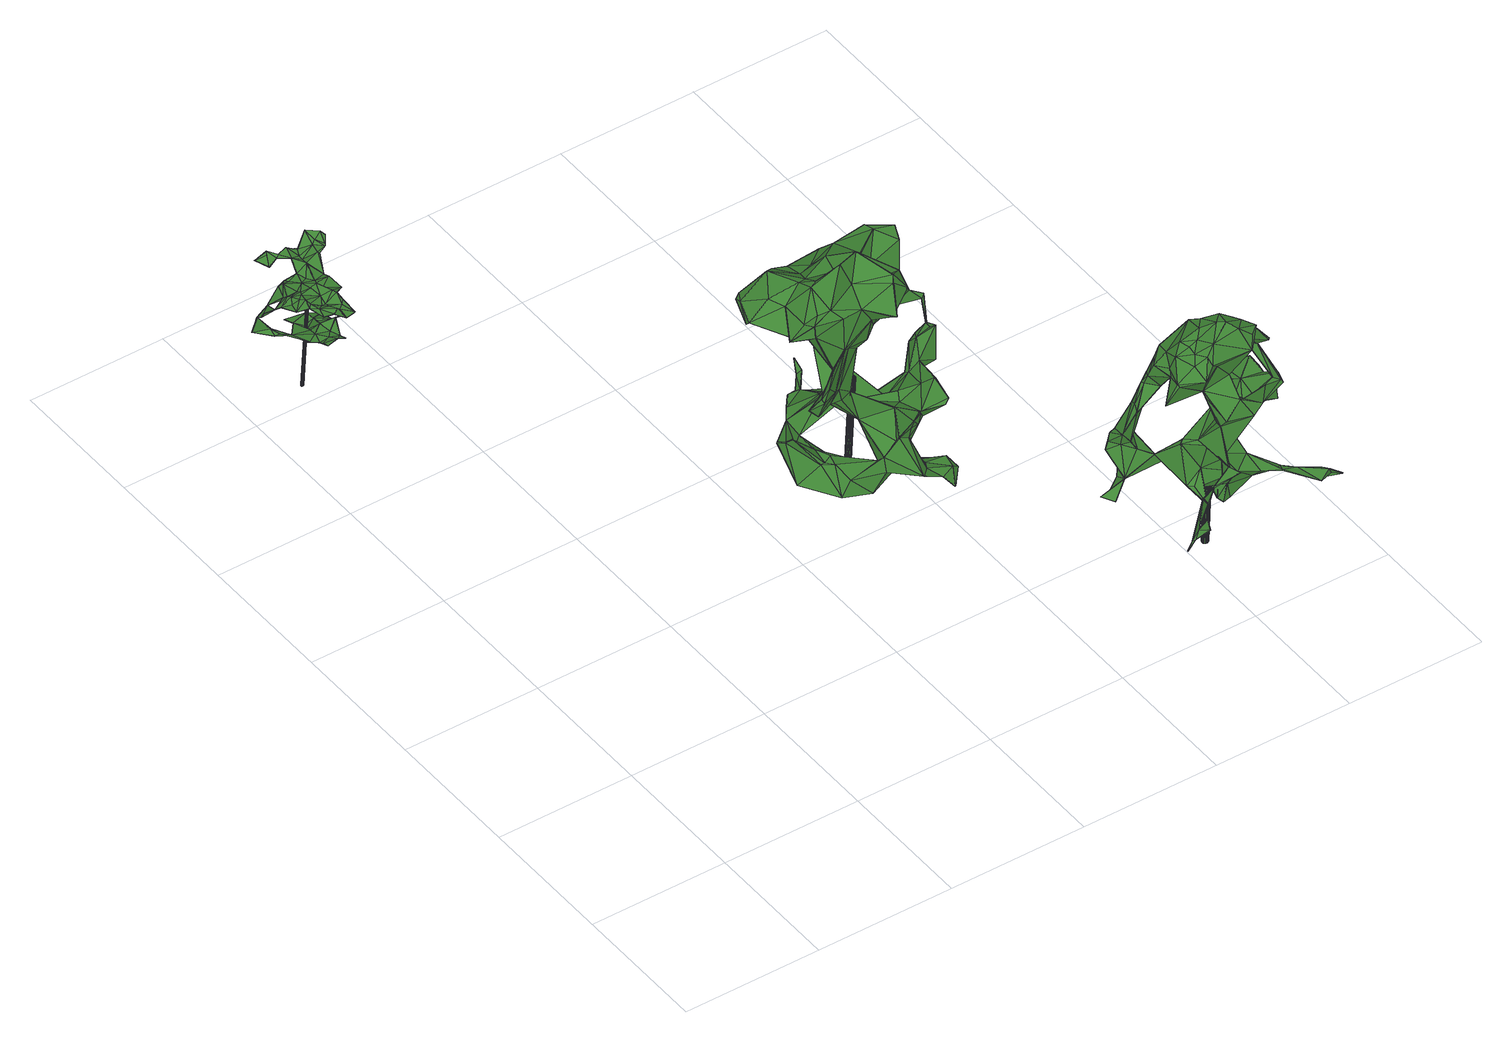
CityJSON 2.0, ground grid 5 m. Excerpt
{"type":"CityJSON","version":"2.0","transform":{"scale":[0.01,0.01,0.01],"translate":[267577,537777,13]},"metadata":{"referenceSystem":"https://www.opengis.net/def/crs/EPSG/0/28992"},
"CityObjects":{
"tree1":{"type":"SolitaryVegetationObject","attributes":{"gtid":528,"crown_width_m":3.17,"crown_median_z":17.13,"crown_r50_m":0.167,"crown_porosity":0.976,"trunk_H_m":3.71,"trunk_DBH_m":0.0892,"trunk_radius_m":0.0446,"trunk_base_height_m":13.42,"original_gtid":"598"},"geometry":[{"type":"Solid","lod":"3","boundaries":[[[[0,1,2]],[[3,4,5]],[[3,5,6]],[[7,8,9]],[[10,11,12]],[[13,14,15]],[[16,17,18]],[[11,19,20]],[[21,20,19]],[[22,23,24]],[[25,26,27]],[[28,29,30]],[[29,31,30]],[[32,33,34]],[[35,0,2]],[[36,37,38]],[[39,40,41]],[[42,31,43]],[[44,45,46]],[[47,48,49]],[[50,51,43]],[[52,53,54]],[[55,56,57]],[[58,59,55]],[[60,61,16]],[[62,61,60]],[[63,64,65]],[[39,22,40]],[[2,1,66]],[[43,29,50]],[[62,67,66]],[[68,69,70]],[[71,72,73]],[[74,75,76]],[[74,76,77]],[[27,34,25]],[[78,5,24]],[[79,62,66]],[[80,63,81]],[[82,83,84]],[[85,83,82]],[[86,41,40]],[[87,21,54]],[[88,89,90]],[[91,37,77]],[[72,4,3]],[[92,63,93]],[[94,91,59]],[[95,33,32]],[[96,58,97]],[[98,99,100]],[[42,43,101]],[[102,103,104]],[[105,15,106]],[[107,108,8]],[[28,42,101]],[[87,109,110]],[[87,111,109]],[[16,70,51]],[[112,113,114]],[[115,114,113]],[[43,31,29]],[[116,117,52]],[[33,25,34]],[[118,38,94]],[[30,42,28]],[[119,120,121]],[[75,65,64]],[[63,65,93]],[[34,0,35]],[[27,0,34]],[[82,84,8]],[[60,122,15]],[[106,15,122]],[[123,73,124]],[[80,64,63]],[[23,22,125]],[[86,126,127]],[[128,129,130]],[[94,131,118]],[[132,133,97]],[[31,42,30]],[[125,90,134]],[[44,13,81]],[[18,17,120]],[[52,54,135]],[[77,136,74]],[[37,136,77]],[[137,138,8]],[[16,18,60]],[[139,96,10]],[[129,112,114]],[[82,140,141]],[[142,143,144]],[[115,113,134]],[[145,124,73]],[[145,73,72]],[[98,120,146]],[[92,147,148]],[[41,149,48]],[[66,67,46]],[[44,46,67]],[[144,150,124]],[[126,151,127]],[[55,59,152]],[[88,125,39]],[[146,153,99]],[[154,71,123]],[[66,46,2]],[[79,155,156]],[[126,40,151]],[[157,153,44]],[[146,44,153]],[[157,158,153]],[[7,140,8]],[[82,8,140]],[[13,15,81]],[[147,92,93]],[[136,37,159]],[[136,159,160]],[[101,161,162]],[[121,120,98]],[[123,124,150]],[[163,95,164]],[[163,164,2]],[[147,157,148]],[[58,85,59]],[[108,107,65]],[[39,125,22]],[[165,166,115]],[[115,167,165]],[[168,3,169]],[[170,132,97]],[[171,84,172]],[[134,90,115]],[[142,173,89]],[[49,149,47]],[[123,71,73]],[[174,76,64]],[[175,176,177]],[[59,131,94]],[[172,83,85]],[[84,83,172]],[[8,84,137]],[[178,133,132]],[[179,178,132]],[[41,86,154]],[[180,154,181]],[[21,19,135]],[[15,14,60]],[[168,175,3]],[[171,172,96]],[[182,183,100]],[[154,86,127]],[[24,184,78]],[[139,10,12]],[[168,5,175]],[[110,5,168]],[[175,177,3]],[[1,26,66]],[[4,151,40]],[[109,53,185]],[[68,186,187]],[[167,89,173]],[[6,169,3]],[[188,170,56]],[[13,60,14]],[[135,19,189]],[[11,189,19]],[[27,1,0]],[[102,108,190]],[[144,124,142]],[[102,9,108]],[[8,108,9]],[[58,96,172]],[[158,138,137]],[[191,112,129]],[[128,191,129]],[[111,53,109]],[[191,128,175]],[[141,85,82]],[[88,192,89]],[[192,144,89]],[[95,32,164]],[[91,94,193]],[[91,193,37]],[[143,102,190]],[[50,29,194]],[[50,194,162]],[[139,11,133]],[[38,195,36]],[[85,131,59]],[[141,131,85]],[[78,196,5]],[[184,196,78]],[[117,183,178]],[[182,171,96]],[[197,198,199]],[[184,200,175]],[[191,200,112]],[[175,200,191]],[[134,200,184]],[[182,96,183]],[[96,139,183]],[[35,164,34]],[[32,34,164]],[[168,201,110]],[[198,99,202]],[[198,100,99]],[[93,157,147]],[[160,203,74]],[[133,11,10]],[[133,10,97]],[[10,96,97]],[[167,173,130]],[[138,107,8]],[[160,74,136]],[[179,119,204]],[[6,110,205]],[[6,5,110]],[[129,114,166]],[[20,12,11]],[[39,48,192]],[[58,55,57]],[[98,206,99]],[[146,99,206]],[[146,206,98]],[[123,48,47]],[[154,123,47]],[[39,41,48]],[[144,48,123]],[[195,118,131]],[[192,48,144]],[[123,150,144]],[[119,18,120]],[[184,23,134]],[[24,23,184]],[[43,51,161]],[[69,161,51]],[[16,156,70]],[[187,186,95]],[[108,65,203]],[[203,65,75]],[[106,207,208]],[[18,207,106]],[[110,201,87]],[[52,135,116]],[[125,88,90]],[[105,106,209]],[[106,188,209]],[[56,209,188]],[[81,15,105]],[[138,93,107]],[[100,210,98]],[[152,211,174]],[[40,126,86]],[[158,93,138]],[[158,157,93]],[[9,212,7]],[[89,143,213]],[[144,143,89]],[[67,13,44]],[[25,33,155]],[[95,155,33]],[[68,155,95]],[[91,152,59]],[[146,120,45]],[[146,45,44]],[[214,212,9]],[[45,120,187]],[[121,204,119]],[[151,4,181]],[[195,140,7]],[[106,215,188]],[[180,72,154]],[[76,174,211]],[[76,211,77]],[[56,174,209]],[[55,174,56]],[[105,174,64]],[[209,174,105]],[[188,215,170]],[[52,216,20]],[[140,195,141]],[[95,186,68]],[[36,214,160]],[[179,215,106]],[[118,195,38]],[[35,2,164]],[[64,76,75]],[[75,74,203]],[[130,173,177]],[[214,9,102]],[[142,124,173]],[[105,64,80]],[[105,80,81]],[[106,208,179]],[[178,189,117]],[[178,183,139]],[[178,139,133]],[[175,128,176]],[[79,66,26]],[[49,48,149]],[[134,113,200]],[[112,200,113]],[[46,163,2]],[[3,145,72]],[[177,124,145]],[[3,177,145]],[[217,197,199]],[[139,12,216]],[[79,26,25]],[[154,72,71]],[[101,162,28]],[[124,177,173]],[[160,214,104]],[[214,102,104]],[[166,114,115]],[[134,23,125]],[[41,154,149]],[[53,111,54]],[[202,84,199]],[[202,199,198]],[[111,87,54]],[[22,24,218]],[[22,218,40]],[[166,165,129]],[[130,129,167]],[[129,165,167]],[[192,88,39]],[[154,47,149]],[[20,216,12]],[[179,207,119]],[[18,119,207]],[[101,43,161]],[[68,161,69]],[[104,103,213]],[[89,167,115]],[[213,103,89]],[[110,109,185]],[[142,89,103]],[[68,70,155]],[[79,25,155]],[[62,60,13]],[[62,13,67]],[[79,156,61]],[[62,79,61]],[[16,61,156]],[[70,156,155]],[[103,143,142]],[[103,102,143]],[[110,185,205]],[[120,17,187]],[[152,91,211]],[[28,194,29]],[[28,162,194]],[[54,21,135]],[[18,106,122]],[[18,122,60]],[[177,176,130]],[[128,130,176]],[[81,92,148]],[[81,148,44]],[[46,45,163]],[[95,163,187]],[[45,187,163]],[[44,148,157]],[[68,187,17]],[[68,17,161]],[[37,193,38]],[[161,17,162]],[[50,162,17]],[[94,38,193]],[[5,196,175]],[[175,196,184]],[[219,52,87]],[[87,52,21]],[[201,219,87]],[[6,52,219]],[[53,52,6]],[[21,52,20]],[[93,65,107]],[[171,217,84]],[[171,197,217]],[[56,170,57]],[[117,210,183]],[[55,152,174]],[[100,183,210]],[[219,168,169]],[[168,219,201]],[[219,169,6]],[[143,190,213]],[[213,190,104]],[[204,98,210]],[[104,190,160]],[[203,160,190]],[[190,108,203]],[[205,53,6]],[[205,185,53]],[[50,16,51]],[[69,51,70]],[[153,158,202]],[[153,202,99]],[[137,202,158]],[[84,202,137]],[[17,16,50]],[[89,115,90]],[[4,40,218]],[[5,220,24]],[[4,220,5]],[[4,218,220]],[[24,220,218]],[[172,85,58]],[[195,212,36]],[[195,7,212]],[[36,212,214]],[[36,159,37]],[[36,160,159]],[[198,182,100]],[[116,135,189]],[[182,197,171]],[[198,197,182]],[[97,221,170]],[[57,170,221]],[[117,189,139]],[[139,189,11]],[[195,131,141]],[[81,63,92]],[[4,72,181]],[[180,181,72]],[[179,132,215]],[[170,215,132]],[[178,204,189]],[[178,179,204]],[[116,189,204]],[[77,211,91]],[[210,116,204]],[[117,116,210]],[[217,199,84]],[[127,151,181]],[[208,207,179]],[[98,204,121]],[[117,216,52]],[[139,216,117]],[[58,221,97]],[[57,221,58]],[[127,181,154]],[[1,27,26]],[[222,223,224]],[[222,224,225]],[[225,224,226]],[[225,226,227]],[[224,223,228]],[[224,228,226]],[[226,228,229]],[[226,229,227]],[[228,223,230]],[[228,230,229]],[[229,230,231]],[[229,231,227]],[[230,223,232]],[[230,232,231]],[[231,232,233]],[[231,233,227]],[[232,223,234]],[[232,234,233]],[[233,234,235]],[[233,235,227]],[[234,223,236]],[[234,236,235]],[[235,236,237]],[[235,237,227]],[[236,223,238]],[[236,238,237]],[[237,238,239]],[[237,239,227]],[[238,223,240]],[[238,240,239]],[[239,240,241]],[[239,241,227]],[[240,223,242]],[[240,242,241]],[[241,242,243]],[[241,243,227]],[[242,223,244]],[[242,244,243]],[[243,244,245]],[[243,245,227]],[[244,223,246]],[[244,246,245]],[[245,246,247]],[[245,247,227]],[[246,223,248]],[[246,248,247]],[[247,248,249]],[[247,249,227]],[[248,223,250]],[[248,250,249]],[[249,250,251]],[[249,251,227]],[[250,223,252]],[[250,252,251]],[[251,252,253]],[[251,253,227]],[[252,223,254]],[[252,254,253]],[[253,254,255]],[[253,255,227]],[[254,223,256]],[[254,256,255]],[[255,256,257]],[[255,257,227]],[[256,223,258]],[[256,258,257]],[[257,258,259]],[[257,259,227]],[[258,223,260]],[[258,260,259]],[[259,260,261]],[[259,261,227]],[[260,223,262]],[[260,262,261]],[[261,262,263]],[[261,263,227]],[[262,223,264]],[[262,264,263]],[[263,264,265]],[[263,265,227]],[[264,223,266]],[[264,266,265]],[[265,266,267]],[[265,267,227]],[[266,223,268]],[[266,268,267]],[[267,268,269]],[[267,269,227]],[[268,223,270]],[[268,270,269]],[[269,270,271]],[[269,271,227]],[[270,223,222]],[[270,222,271]],[[271,222,225]],[[271,225,227]]]]}]},
"tree2":{"type":"SolitaryVegetationObject","attributes":{"gtid":403,"crown_width_m":6.23,"crown_median_z":17.78,"crown_r50_m":0.303,"crown_porosity":0.94,"trunk_H_m":4.05,"trunk_DBH_m":0.199,"trunk_radius_m":0.0996,"trunk_base_height_m":13.73,"original_gtid":"451"},"geometry":[{"type":"Solid","lod":"3","boundaries":[[[[272,273,274]],[[272,275,273]],[[276,277,278]],[[279,280,281]],[[282,283,284]],[[285,284,283]],[[286,287,288]],[[289,290,273]],[[282,291,283]],[[292,293,294]],[[295,296,297]],[[298,299,300]],[[301,302,303]],[[304,305,306]],[[305,307,306]],[[302,308,303]],[[283,309,310]],[[311,312,313]],[[314,312,311]],[[315,316,317]],[[318,319,320]],[[321,322,323]],[[324,325,279]],[[326,327,328]],[[329,330,331]],[[332,333,334]],[[335,328,327]],[[336,327,326]],[[337,338,339]],[[340,341,342]],[[343,344,325]],[[345,306,307]],[[346,347,348]],[[295,349,296]],[[323,322,350]],[[330,329,351]],[[352,306,345]],[[353,354,355]],[[356,278,357]],[[277,357,278]],[[358,359,360]],[[361,362,363]],[[364,363,362]],[[349,365,296]],[[366,367,368]],[[349,339,338]],[[369,370,371]],[[372,333,332]],[[373,374,375]],[[375,376,377]],[[378,375,377]],[[345,338,352]],[[379,380,354]],[[381,382,357]],[[383,384,290]],[[289,385,290]],[[272,386,387]],[[370,388,389]],[[369,388,370]],[[389,388,390]],[[376,391,377]],[[336,301,327]],[[379,284,392]],[[393,394,395]],[[396,397,398]],[[292,294,336]],[[349,295,339]],[[399,400,401]],[[402,354,353]],[[282,284,309]],[[350,385,289]],[[335,303,308]],[[313,403,311]],[[404,287,405]],[[406,407,348]],[[386,274,384]],[[408,382,373]],[[373,382,374]],[[374,382,381]],[[408,356,382]],[[357,382,356]],[[409,410,411]],[[306,412,304]],[[352,412,306]],[[413,414,329]],[[415,329,414]],[[416,337,339]],[[417,418,400]],[[417,400,399]],[[419,405,420]],[[358,348,421]],[[359,358,421]],[[366,368,422]],[[360,359,312]],[[378,393,423]],[[310,379,402]],[[282,424,425]],[[339,295,416]],[[426,427,428]],[[371,429,369]],[[380,430,431]],[[432,380,431]],[[419,293,433]],[[434,419,433]],[[420,435,419]],[[277,397,361]],[[408,436,356]],[[437,356,436]],[[320,409,318]],[[336,326,438]],[[439,360,314]],[[440,418,441]],[[387,441,418]],[[442,315,443]],[[319,444,411]],[[445,295,297]],[[430,446,431]],[[358,360,447]],[[324,448,449]],[[361,450,451]],[[291,452,424]],[[453,334,454]],[[455,334,453]],[[278,393,456]],[[457,380,379]],[[458,283,291]],[[335,301,303]],[[388,369,459]],[[460,450,461]],[[333,372,462]],[[333,462,463]],[[319,411,410]],[[308,302,464]],[[308,464,465]],[[426,466,367]],[[274,386,272]],[[368,367,466]],[[424,309,458]],[[467,297,296]],[[463,297,467]],[[468,432,431]],[[468,431,403]],[[319,318,444]],[[410,439,314]],[[410,314,311]],[[403,469,468]],[[412,337,470]],[[412,470,304]],[[328,335,471]],[[409,411,444]],[[318,409,444]],[[370,418,371]],[[393,278,423]],[[337,412,338]],[[335,327,301]],[[338,365,349]],[[428,299,472]],[[428,472,473]],[[474,475,426]],[[476,477,478]],[[424,452,479]],[[479,425,424]],[[341,480,481]],[[482,483,484]],[[355,476,478]],[[478,353,355]],[[331,413,329]],[[273,275,485]],[[486,425,487]],[[479,487,425]],[[378,394,393]],[[320,488,409]],[[312,321,489]],[[490,449,491]],[[388,459,390]],[[404,288,287]],[[451,460,492]],[[300,427,298]],[[397,276,493]],[[397,277,276]],[[472,487,479]],[[404,494,288]],[[300,495,428]],[[472,299,487]],[[422,368,496]],[[401,390,497]],[[387,418,417]],[[447,360,439]],[[311,403,498]],[[312,314,360]],[[493,456,393]],[[325,351,329]],[[330,351,325]],[[499,329,491]],[[281,346,500]],[[473,452,486]],[[466,487,501]],[[282,452,291]],[[425,452,282]],[[447,502,488]],[[409,488,502]],[[409,502,410]],[[439,410,502]],[[297,462,445]],[[451,450,460]],[[503,468,469]],[[504,433,293]],[[504,293,292]],[[300,428,427]],[[426,298,427]],[[366,413,367]],[[505,501,506]],[[340,507,508]],[[509,508,507]],[[328,510,326]],[[469,326,510]],[[486,452,425]],[[395,493,393]],[[279,386,384]],[[445,462,372]],[[511,500,346]],[[463,512,316]],[[468,503,432]],[[348,489,346]],[[299,428,495]],[[299,495,300]],[[332,283,372]],[[332,285,283]],[[310,337,416]],[[473,472,479]],[[479,452,473]],[[385,421,290]],[[359,421,385]],[[279,281,485]],[[513,511,323]],[[513,323,289]],[[478,391,514]],[[478,514,353]],[[511,515,323]],[[353,514,305]],[[305,514,307]],[[291,424,458]],[[493,276,456]],[[488,358,447]],[[405,516,420]],[[408,373,436]],[[375,436,373]],[[277,451,517]],[[277,517,357]],[[518,519,520]],[[518,520,507]],[[521,522,296]],[[467,296,522]],[[377,395,394]],[[467,522,523]],[[443,524,442]],[[341,358,488]],[[293,518,431]],[[423,278,437]],[[405,287,516]],[[298,426,299]],[[288,494,286]],[[457,430,380]],[[280,279,525]],[[273,384,274]],[[490,526,449]],[[527,492,528]],[[527,528,317]],[[524,529,530]],[[376,375,531]],[[376,531,521]],[[515,321,323]],[[279,485,275]],[[279,275,324]],[[308,471,335]],[[273,513,289]],[[485,513,273]],[[482,484,532]],[[521,296,365]],[[281,500,485]],[[273,290,384]],[[533,534,464]],[[307,391,521]],[[376,521,391]],[[320,341,488]],[[319,341,320]],[[410,341,319]],[[340,480,341]],[[304,402,305]],[[402,337,310]],[[340,518,507]],[[535,494,526]],[[434,526,494]],[[465,450,363]],[[465,461,450]],[[524,461,465]],[[358,536,348]],[[341,536,358]],[[509,475,508]],[[340,483,480]],[[537,483,340]],[[370,389,401]],[[331,532,474]],[[471,308,363]],[[364,471,363]],[[537,484,483]],[[326,313,438]],[[505,506,435]],[[516,414,413]],[[537,508,475]],[[367,474,426]],[[310,309,379]],[[523,375,374]],[[523,522,531]],[[493,377,391]],[[313,538,539]],[[469,539,538]],[[404,540,494]],[[490,491,329]],[[415,490,329]],[[443,315,460]],[[331,474,367]],[[418,429,371]],[[293,519,518]],[[428,466,426]],[[438,313,541]],[[442,454,542]],[[356,437,278]],[[505,435,420]],[[527,517,451]],[[498,518,340]],[[458,309,283]],[[395,377,493]],[[493,391,478]],[[506,520,519]],[[426,475,509]],[[399,497,449]],[[401,497,399]],[[467,512,463]],[[492,527,451]],[[473,486,487]],[[445,543,295]],[[416,295,543]],[[293,430,294]],[[333,454,334]],[[507,520,509]],[[501,509,520]],[[457,530,529]],[[383,290,347]],[[336,438,292]],[[482,344,343]],[[438,541,504]],[[509,299,426]],[[311,544,410]],[[498,544,311]],[[340,508,537]],[[317,517,527]],[[430,293,446]],[[524,534,529]],[[499,491,390]],[[499,390,459]],[[277,361,451]],[[545,434,433]],[[294,529,533]],[[449,387,546]],[[370,400,418]],[[333,463,542]],[[547,510,328]],[[480,483,482]],[[440,369,429]],[[440,459,369]],[[480,482,343]],[[316,542,463]],[[344,482,532]],[[471,364,328]],[[282,309,424]],[[367,413,331]],[[485,500,513]],[[511,513,500]],[[548,392,285]],[[378,377,394]],[[474,532,484]],[[475,474,484]],[[475,484,537]],[[469,510,503]],[[503,510,547]],[[328,364,362]],[[389,390,401]],[[326,538,313]],[[384,383,525]],[[381,549,374]],[[278,456,276]],[[522,521,531]],[[321,515,489]],[[511,489,515]],[[443,461,524]],[[384,525,279]],[[530,392,548]],[[550,374,549]],[[439,502,447]],[[290,348,347]],[[419,519,293]],[[329,499,440]],[[422,413,366]],[[516,413,422]],[[405,540,404]],[[419,540,405]],[[315,542,316]],[[442,542,315]],[[463,462,297]],[[292,438,504]],[[324,504,325]],[[442,455,453]],[[442,530,455]],[[442,524,530]],[[455,530,548]],[[548,285,332]],[[548,332,455]],[[372,543,445]],[[372,416,543]],[[465,363,308]],[[343,406,536]],[[325,406,343]],[[406,348,536]],[[511,346,489]],[[375,378,436]],[[544,498,342]],[[516,415,414]],[[332,334,455]],[[523,531,375]],[[550,523,374]],[[467,523,550]],[[397,493,398]],[[316,512,551]],[[289,323,350]],[[449,546,399]],[[378,423,436]],[[398,493,478]],[[280,346,281]],[[457,392,530]],[[504,541,406]],[[325,504,406]],[[317,528,315]],[[549,551,550]],[[272,448,275]],[[449,448,387]],[[272,387,448]],[[352,338,412]],[[340,342,498]],[[275,448,324]],[[422,420,516]],[[496,420,422]],[[372,283,310]],[[416,372,310]],[[328,362,397]],[[397,547,328]],[[361,397,362]],[[397,503,547]],[[540,419,434]],[[540,434,494]],[[535,526,490]],[[324,526,434]],[[402,353,305]],[[348,312,489]],[[348,541,312]],[[410,342,341]],[[313,312,541]],[[279,325,329]],[[316,551,317]],[[307,514,391]],[[359,322,312]],[[385,322,359]],[[350,322,385]],[[321,312,322]],[[344,532,330]],[[532,331,330]],[[344,330,325]],[[410,544,342]],[[509,501,299]],[[487,299,501]],[[301,533,302]],[[464,302,533]],[[545,433,504]],[[286,415,287]],[[516,287,415]],[[301,336,533]],[[294,533,336]],[[518,552,431]],[[379,309,284]],[[286,494,535]],[[440,499,459]],[[449,526,324]],[[415,286,490]],[[490,286,535]],[[466,501,505]],[[496,505,420]],[[379,354,402]],[[379,392,457]],[[536,481,343]],[[341,481,536]],[[501,520,506]],[[473,466,428]],[[473,487,466]],[[368,466,496]],[[505,496,466]],[[529,294,430]],[[529,430,457]],[[304,470,402]],[[338,345,365]],[[307,521,365]],[[307,365,345]],[[337,402,470]],[[381,517,549]],[[357,517,381]],[[324,434,545]],[[290,421,348]],[[324,545,504]],[[343,481,480]],[[315,528,492]],[[285,392,284]],[[326,469,538]],[[279,441,386]],[[387,386,441]],[[492,460,315]],[[329,441,279]],[[440,441,329]],[[512,467,550]],[[317,549,517]],[[363,450,361]],[[460,461,443]],[[280,525,347]],[[525,383,347]],[[346,280,347]],[[437,436,423]],[[541,407,406]],[[348,407,541]],[[431,446,293]],[[432,354,380]],[[432,355,354]],[[549,317,551]],[[553,554,476]],[[355,553,476]],[[503,553,432]],[[553,555,554]],[[556,555,553]],[[396,556,553]],[[396,553,397]],[[397,553,503]],[[355,432,553]],[[401,400,370]],[[440,429,418]],[[497,390,491]],[[497,491,449]],[[512,550,551]],[[465,534,524]],[[542,454,333]],[[464,534,465]],[[533,529,534]],[[453,454,442]],[[478,477,398]],[[554,477,476]],[[555,477,554]],[[556,477,555]],[[396,477,556]],[[398,477,396]],[[313,539,403]],[[403,539,469]],[[387,417,546]],[[399,546,417]],[[519,419,435]],[[519,435,506]],[[431,552,403]],[[403,552,498]],[[498,552,518]],[[557,558,559]],[[557,559,560]],[[560,559,561]],[[560,561,562]],[[559,558,563]],[[559,563,561]],[[561,563,564]],[[561,564,562]],[[563,558,565]],[[563,565,564]],[[564,565,566]],[[564,566,562]],[[565,558,567]],[[565,567,566]],[[566,567,568]],[[566,568,562]],[[567,558,569]],[[567,569,568]],[[568,569,570]],[[568,570,562]],[[569,558,571]],[[569,571,570]],[[570,571,572]],[[570,572,562]],[[571,558,573]],[[571,573,572]],[[572,573,574]],[[572,574,562]],[[573,558,575]],[[573,575,574]],[[574,575,576]],[[574,576,562]],[[575,558,577]],[[575,577,576]],[[576,577,578]],[[576,578,562]],[[577,558,579]],[[577,579,578]],[[578,579,580]],[[578,580,562]],[[579,558,581]],[[579,581,580]],[[580,581,582]],[[580,582,562]],[[581,558,583]],[[581,583,582]],[[582,583,584]],[[582,584,562]],[[583,558,585]],[[583,585,584]],[[584,585,586]],[[584,586,562]],[[585,558,587]],[[585,587,586]],[[586,587,588]],[[586,588,562]],[[587,558,589]],[[587,589,588]],[[588,589,590]],[[588,590,562]],[[589,558,591]],[[589,591,590]],[[590,591,592]],[[590,592,562]],[[591,558,593]],[[591,593,592]],[[592,593,594]],[[592,594,562]],[[593,558,595]],[[593,595,594]],[[594,595,596]],[[594,596,562]],[[595,558,597]],[[595,597,596]],[[596,597,598]],[[596,598,562]],[[597,558,599]],[[597,599,598]],[[598,599,600]],[[598,600,562]],[[599,558,601]],[[599,601,600]],[[600,601,602]],[[600,602,562]],[[601,558,603]],[[601,603,602]],[[602,603,604]],[[602,604,562]],[[603,558,605]],[[603,605,604]],[[604,605,606]],[[604,606,562]],[[605,558,557]],[[605,557,606]],[[606,557,560]],[[606,560,562]]]]}]},
"tree3":{"type":"SolitaryVegetationObject","attributes":{"gtid":405,"crown_width_m":6.05,"crown_median_z":18.29,"crown_r50_m":0.28,"crown_porosity":0.938,"trunk_H_m":4.86,"trunk_DBH_m":0.219,"trunk_radius_m":0.11,"trunk_base_height_m":13.43,"original_gtid":"453"},"geometry":[{"type":"Solid","lod":"3","boundaries":[[[[607,608,609]],[[610,611,612]],[[613,614,615]],[[616,617,618]],[[608,619,609]],[[620,621,616]],[[607,622,608]],[[623,624,617]],[[613,625,626]],[[607,609,627]],[[610,628,611]],[[629,630,631]],[[631,630,632]],[[625,613,615]],[[633,634,635]],[[617,616,636]],[[637,638,639]],[[633,619,634]],[[635,634,619]],[[611,640,641]],[[642,643,644]],[[645,646,647]],[[648,649,650]],[[651,652,653]],[[654,608,622]],[[655,656,657]],[[620,616,658]],[[626,659,660]],[[647,646,661]],[[662,663,664]],[[665,666,667]],[[668,669,670]],[[615,614,671]],[[672,673,674]],[[675,676,677]],[[633,609,619]],[[678,679,680]],[[660,681,682]],[[683,684,685]],[[686,687,688]],[[689,690,691]],[[689,691,692]],[[685,684,665]],[[693,637,639]],[[694,695,696]],[[635,619,654]],[[619,608,654]],[[607,697,622]],[[698,624,699]],[[700,701,702]],[[649,675,703]],[[663,704,705]],[[675,706,703]],[[655,707,656]],[[648,621,649]],[[671,708,709]],[[710,711,656]],[[648,636,616]],[[657,656,711]],[[710,656,707]],[[712,652,645]],[[713,714,715]],[[628,716,611]],[[717,718,719]],[[720,719,718]],[[721,722,723]],[[724,725,726]],[[655,657,727]],[[727,660,659]],[[728,679,678]],[[709,714,729]],[[697,607,723]],[[697,723,722]],[[616,621,648]],[[702,701,637]],[[730,731,732]],[[731,733,732]],[[731,641,734]],[[735,717,736]],[[694,737,738]],[[696,737,694]],[[692,739,695]],[[696,695,739]],[[740,741,742]],[[742,743,740]],[[622,697,744]],[[710,721,711]],[[710,722,721]],[[745,746,747]],[[745,747,748]],[[731,734,733]],[[733,734,712]],[[722,744,697]],[[722,749,744]],[[750,751,752]],[[753,752,751]],[[738,737,754]],[[752,753,728]],[[755,644,756]],[[757,758,759]],[[683,760,761]],[[762,635,763]],[[762,763,612]],[[743,764,765]],[[766,767,666]],[[768,717,769]],[[662,705,704]],[[719,770,771]],[[720,770,719]],[[772,773,774]],[[775,717,776]],[[775,776,675]],[[662,704,663]],[[777,767,778]],[[777,778,706]],[[779,780,617]],[[767,766,685]],[[779,617,624]],[[755,642,644]],[[730,732,736]],[[618,617,780]],[[781,755,756]],[[782,783,784]],[[785,705,786]],[[635,654,763]],[[787,786,662]],[[743,742,764]],[[788,789,790]],[[625,687,686]],[[791,792,668]],[[793,794,724]],[[688,795,796]],[[738,754,791]],[[738,791,797]],[[618,620,658]],[[700,790,701]],[[632,798,631]],[[799,733,748]],[[800,783,801]],[[781,685,802]],[[664,787,662]],[[682,803,797]],[[738,797,803]],[[741,804,805]],[[621,806,649]],[[715,795,713]],[[733,735,732]],[[618,658,616]],[[749,628,807]],[[717,775,736]],[[801,728,808]],[[650,699,648]],[[609,633,809]],[[810,726,811]],[[736,732,735]],[[688,615,671]],[[812,813,814]],[[675,806,741]],[[663,815,664]],[[816,817,818]],[[818,767,665]],[[780,620,618]],[[819,820,821]],[[740,664,815]],[[682,822,823]],[[614,823,822]],[[798,789,788]],[[639,824,626]],[[639,825,693]],[[740,815,741]],[[659,626,824]],[[826,827,828]],[[679,728,783]],[[615,688,687]],[[781,642,755]],[[802,642,781]],[[671,614,829]],[[790,830,653]],[[831,832,706]],[[788,833,834]],[[825,835,774]],[[646,730,821]],[[741,815,804]],[[821,672,819]],[[806,621,836]],[[817,705,785]],[[796,772,688]],[[837,836,699]],[[765,836,837]],[[793,680,794]],[[838,794,680]],[[643,839,683]],[[610,840,628]],[[746,773,841]],[[772,841,773]],[[612,842,610]],[[843,844,845]],[[844,843,817]],[[686,835,626]],[[825,626,835]],[[724,846,725]],[[756,643,781]],[[644,643,756]],[[847,848,640]],[[668,670,822]],[[638,849,639]],[[655,849,638]],[[831,818,785]],[[778,818,831]],[[685,665,767]],[[839,850,851]],[[837,699,650]],[[639,626,825]],[[806,836,764]],[[702,637,693]],[[706,832,740]],[[672,725,846]],[[626,660,823]],[[852,749,807]],[[730,736,821]],[[812,814,839]],[[826,828,853]],[[843,845,811]],[[854,746,841]],[[841,747,854]],[[747,746,854]],[[607,627,723]],[[843,705,817]],[[855,766,683]],[[770,851,771]],[[856,632,630]],[[740,832,664]],[[628,749,857]],[[773,668,774]],[[668,773,669]],[[649,806,675]],[[686,774,835]],[[641,848,734]],[[847,734,848]],[[799,748,747]],[[611,641,612]],[[858,760,851]],[[646,645,730]],[[841,772,816]],[[688,772,774]],[[810,784,783]],[[672,859,819]],[[625,615,687]],[[727,849,655]],[[741,805,675]],[[676,675,805]],[[623,636,648]],[[709,729,671]],[[613,823,614]],[[769,718,735]],[[735,718,717]],[[765,740,743]],[[693,860,702]],[[850,771,851]],[[851,770,769]],[[659,824,849]],[[659,849,727]],[[703,650,649]],[[782,784,647]],[[683,685,781]],[[762,731,757]],[[652,759,758]],[[652,651,759]],[[769,770,720]],[[831,785,786]],[[762,612,731]],[[688,671,729]],[[816,861,817]],[[710,707,857]],[[862,822,670]],[[614,862,829]],[[709,708,863]],[[641,640,848]],[[764,742,741]],[[806,764,741]],[[647,864,782]],[[661,864,647]],[[757,731,730]],[[643,683,781]],[[715,796,795]],[[676,805,804]],[[709,796,714]],[[715,714,796]],[[788,834,865]],[[745,866,746]],[[765,867,740]],[[837,740,867]],[[837,867,765]],[[724,794,846]],[[818,817,785]],[[868,707,655]],[[655,638,868]],[[637,868,638]],[[863,861,796]],[[863,796,709]],[[796,861,772]],[[769,858,851]],[[769,720,718]],[[645,647,869]],[[735,747,769]],[[800,810,783]],[[726,810,800]],[[860,792,791]],[[861,863,669]],[[754,860,791]],[[799,747,735]],[[733,799,735]],[[745,869,810]],[[681,738,803]],[[681,803,682]],[[705,662,786]],[[699,836,698]],[[685,766,802]],[[645,869,748]],[[869,647,810]],[[863,829,870]],[[733,645,748]],[[861,844,817]],[[703,706,740]],[[713,795,688]],[[800,808,753]],[[829,708,671]],[[863,708,829]],[[747,768,769]],[[717,768,777]],[[834,690,629]],[[736,673,821]],[[757,635,762]],[[871,759,789]],[[763,654,842]],[[763,842,612]],[[694,681,711]],[[861,669,844]],[[711,681,657]],[[830,790,789]],[[870,829,862]],[[845,844,773]],[[827,809,633]],[[811,726,676]],[[725,676,726]],[[663,705,843]],[[775,674,673]],[[727,657,681]],[[727,681,660]],[[690,853,629]],[[872,873,871]],[[839,761,812]],[[831,786,787]],[[645,733,712]],[[852,840,654]],[[790,874,833]],[[739,874,790]],[[664,832,787]],[[746,866,845]],[[798,632,629]],[[871,798,629]],[[724,726,800]],[[724,800,751]],[[860,700,702]],[[731,612,641]],[[868,847,875]],[[696,739,790]],[[860,754,700]],[[684,666,665]],[[666,684,766]],[[771,760,719]],[[858,719,760]],[[816,772,861]],[[816,667,841]],[[716,707,875]],[[868,875,707]],[[818,778,767]],[[627,827,826]],[[818,667,816]],[[665,667,818]],[[820,632,856]],[[739,692,874]],[[776,717,777]],[[736,775,673]],[[711,695,694]],[[868,876,712]],[[627,609,809]],[[627,809,827]],[[725,674,676]],[[677,676,674]],[[866,745,877]],[[866,877,811]],[[653,830,651]],[[757,730,758]],[[645,758,730]],[[759,871,873]],[[873,872,828]],[[872,629,853]],[[871,789,798]],[[812,761,771]],[[811,877,810]],[[745,810,877]],[[839,814,813]],[[813,850,839]],[[771,813,812]],[[850,813,771]],[[667,777,841]],[[768,841,777]],[[672,846,859]],[[675,776,706]],[[628,840,807]],[[721,695,711]],[[610,842,840]],[[852,807,840]],[[654,840,842]],[[851,760,839]],[[712,734,868]],[[646,856,661]],[[693,792,860]],[[878,689,692]],[[856,646,821]],[[631,788,865]],[[820,879,630]],[[820,630,629]],[[647,784,810]],[[845,773,746]],[[778,831,706]],[[801,808,800]],[[639,849,824]],[[643,642,855]],[[643,855,839]],[[683,761,855]],[[839,855,761]],[[841,768,747]],[[753,751,800]],[[880,666,777]],[[666,767,777]],[[776,777,706]],[[880,777,667]],[[683,839,760]],[[761,760,771]],[[748,869,745]],[[626,823,613]],[[682,823,660]],[[873,827,759]],[[828,827,873]],[[666,880,667]],[[753,808,728]],[[719,858,717]],[[717,858,769]],[[790,881,696]],[[788,790,833]],[[700,881,790]],[[700,754,881]],[[881,754,696]],[[754,737,696]],[[716,875,611]],[[611,875,640]],[[847,640,875]],[[698,836,620]],[[626,625,686]],[[614,822,862]],[[783,728,801]],[[712,876,652]],[[686,688,774]],[[724,882,793]],[[729,714,883]],[[856,782,864]],[[713,688,883]],[[750,882,751]],[[751,882,724]],[[637,701,653]],[[624,698,779]],[[620,780,698]],[[779,698,780]],[[653,876,637]],[[703,740,837]],[[703,837,650]],[[838,679,783]],[[838,680,679]],[[878,826,689]],[[628,857,716]],[[707,716,857]],[[868,637,876]],[[645,652,758]],[[879,859,838]],[[710,857,722]],[[749,722,857]],[[729,883,688]],[[856,821,820]],[[629,872,871]],[[819,879,820]],[[738,681,694]],[[855,884,766]],[[821,673,672]],[[845,866,811]],[[798,788,631]],[[721,692,695]],[[847,868,734]],[[680,885,678]],[[793,885,680]],[[728,885,752]],[[678,885,728]],[[789,759,651]],[[789,651,830]],[[819,859,879]],[[676,804,815]],[[811,676,815]],[[811,815,663]],[[629,632,820]],[[870,669,863]],[[838,630,879]],[[782,856,630]],[[782,630,783]],[[831,787,832]],[[683,766,684]],[[617,636,623]],[[648,699,623]],[[624,623,699]],[[791,822,797]],[[668,822,791]],[[822,682,797]],[[669,773,844]],[[764,836,765]],[[825,774,668]],[[621,620,836]],[[677,674,675]],[[714,713,883]],[[653,652,876]],[[692,721,723]],[[872,853,828]],[[826,853,689]],[[690,689,853]],[[878,692,723]],[[629,865,834]],[[629,631,865]],[[630,838,783]],[[744,749,852]],[[723,627,878]],[[878,627,826]],[[811,663,843]],[[862,670,870]],[[870,670,669]],[[757,886,635]],[[759,635,886]],[[759,886,757]],[[802,766,884]],[[725,672,674]],[[675,674,775]],[[802,884,642]],[[855,642,884]],[[744,852,622]],[[622,852,654]],[[635,759,827]],[[635,827,633]],[[874,692,691]],[[834,691,690]],[[833,691,834]],[[874,691,833]],[[825,792,693]],[[825,668,792]],[[790,653,701]],[[794,859,846]],[[838,859,794]],[[856,864,661]],[[882,885,793]],[[882,750,885]],[[752,885,750]],[[887,888,889]],[[887,889,890]],[[890,889,891]],[[890,891,892]],[[889,888,893]],[[889,893,891]],[[891,893,894]],[[891,894,892]],[[893,888,895]],[[893,895,894]],[[894,895,896]],[[894,896,892]],[[895,888,897]],[[895,897,896]],[[896,897,898]],[[896,898,892]],[[897,888,899]],[[897,899,898]],[[898,899,900]],[[898,900,892]],[[899,888,901]],[[899,901,900]],[[900,901,902]],[[900,902,892]],[[901,888,903]],[[901,903,902]],[[902,903,904]],[[902,904,892]],[[903,888,905]],[[903,905,904]],[[904,905,906]],[[904,906,892]],[[905,888,907]],[[905,907,906]],[[906,907,908]],[[906,908,892]],[[907,888,909]],[[907,909,908]],[[908,909,910]],[[908,910,892]],[[909,888,911]],[[909,911,910]],[[910,911,912]],[[910,912,892]],[[911,888,913]],[[911,913,912]],[[912,913,914]],[[912,914,892]],[[913,888,915]],[[913,915,914]],[[914,915,916]],[[914,916,892]],[[915,888,917]],[[915,917,916]],[[916,917,918]],[[916,918,892]],[[917,888,919]],[[917,919,918]],[[918,919,920]],[[918,920,892]],[[919,888,921]],[[919,921,920]],[[920,921,922]],[[920,922,892]],[[921,888,923]],[[921,923,922]],[[922,923,924]],[[922,924,892]],[[923,888,925]],[[923,925,924]],[[924,925,926]],[[924,926,892]],[[925,888,927]],[[925,927,926]],[[926,927,928]],[[926,928,892]],[[927,888,929]],[[927,929,928]],[[928,929,930]],[[928,930,892]],[[929,888,931]],[[929,931,930]],[[930,931,932]],[[930,932,892]],[[931,888,933]],[[931,933,932]],[[932,933,934]],[[932,934,892]],[[933,888,935]],[[933,935,934]],[[934,935,936]],[[934,936,892]],[[935,888,887]],[[935,887,936]],[[936,887,890]],[[936,890,892]]]]}]}
},
"vertices":[
[402,2703,479],[383,2676,470],[383,2676,468],[169,2551,294],[211,2603,283],[169,2551,292],[127,2605,303],[279,2450,416],[256,2492,416],[295,2464,417],[124,2576,401],[92,2591,391],[92,2590,390],[330,2609,420],[293,2648,454],[282,2590,432],[268,2695,456],[268,2695,454],[263,2659,420],[89,2601,370],[89,2600,370],[84,2618,359],[237,2566,269],[230,2534,283],[204,2542,267],[355,2745,490],[365,2706,474],[393,2716,487],[213,2733,417],[213,2733,419],[192,2783,420],[193,2783,421],[361,2737,478],[355,2746,488],[393,2717,486],[402,2703,477],[285,2422,396],[256,2429,445],[239,2422,434],[284,2579,273],[244,2589,265],[281,2595,274],[193,2783,420],[233,2777,444],[330,2609,418],[301,2681,440],[350,2658,461],[335,2631,243],[335,2629,242],[335,2630,241],[243,2737,439],[252,2742,445],[86,2618,359],[118,2640,290],[80,2637,289],[199,2520,444],[207,2555,435],[192,2540,436],[159,2510,420],[190,2484,439],[293,2648,456],[301,2681,442],[342,2658,469],[351,2543,402],[299,2518,435],[306,2503,432],[376,2666,470],[350,2657,462],[293,2736,451],[278,2737,463],[278,2736,464],[244,2589,267],[211,2603,285],[237,2566,270],[295,2464,418],[305,2503,433],[256,2492,418],[248,2462,435],[195,2531,277],[350,2696,468],[290,2554,427],[332,2585,429],[240,2493,418],[202,2502,438],[231,2525,399],[190,2484,437],[273,2620,282],[79,2637,288],[312,2539,293],[306,2510,326],[271,2489,301],[213,2466,439],[352,2543,402],[342,2542,398],[203,2428,438],[332,2727,443],[137,2562,412],[137,2562,414],[232,2656,403],[242,2595,416],[184,2612,386],[233,2776,443],[331,2466,378],[337,2488,338],[333,2466,378],[275,2572,438],[248,2611,423],[305,2503,431],[310,2477,419],[100,2649,280],[124,2579,291],[100,2650,281],[221,2431,308],[248,2462,308],[256,2430,319],[281,2451,305],[138,2637,369],[138,2635,369],[203,2427,437],[223,2668,405],[263,2659,418],[223,2668,403],[273,2622,421],[281,2595,276],[259,2530,311],[259,2529,310],[203,2638,277],[202,2639,277],[205,2434,325],[256,2430,321],[248,2462,310],[203,2429,437],[178,2588,420],[124,2576,402],[256,2492,288],[85,2619,359],[279,2450,417],[260,2525,424],[299,2518,433],[124,2576,400],[248,2462,433],[211,2468,435],[306,2510,328],[338,2489,338],[313,2540,294],[229,2535,296],[273,2622,419],[343,2543,397],[322,2570,401],[334,2630,242],[284,2579,275],[202,2638,277],[203,2502,439],[281,2590,431],[273,2620,284],[311,2722,449],[302,2699,444],[321,2570,400],[290,2554,425],[285,2423,397],[324,2433,393],[252,2742,443],[243,2737,437],[351,2696,467],[365,2706,472],[287,2431,307],[287,2431,305],[280,2451,306],[136,2565,304],[136,2566,304],[183,2574,426],[168,2550,416],[159,2510,419],[270,2489,303],[260,2525,426],[188,2480,307],[212,2463,305],[221,2500,307],[174,2605,405],[201,2642,420],[212,2604,284],[202,2638,278],[178,2588,418],[175,2605,405],[196,2509,280],[117,2640,289],[311,2722,447],[302,2699,442],[219,2573,429],[138,2636,370],[332,2467,378],[205,2432,325],[314,2539,294],[239,2423,435],[214,2732,418],[239,2423,433],[196,2509,282],[183,2574,424],[215,2587,421],[219,2573,427],[212,2463,303],[124,2579,293],[239,2574,420],[310,2477,421],[195,2659,402],[126,2604,302],[248,2611,421],[232,2656,405],[201,2642,418],[250,2564,435],[184,2614,387],[240,2493,419],[285,2424,396],[339,2488,338],[321,2435,388],[215,2587,423],[90,2600,370],[207,2555,433],[236,2566,269],[125,2604,303],[204,2543,268],[168,2550,418],[229,2575,42],[225,2575,42],[229,2576,42],[251,2574,413],[251,2575,413],[246,2574,413],[229,2577,42],[250,2576,413],[228,2578,42],[249,2577,413],[227,2579,42],[248,2578,413],[226,2579,42],[247,2578,413],[225,2580,42],[246,2578,413],[224,2579,42],[245,2578,413],[223,2579,42],[244,2578,413],[222,2578,42],[243,2577,413],[221,2577,42],[242,2576,413],[221,2576,42],[242,2575,413],[221,2575,42],[242,2574,413],[221,2574,42],[242,2573,413],[221,2573,42],[242,2572,413],[222,2572,42],[243,2571,413],[223,2571,42],[244,2570,413],[224,2571,42],[245,2569,413],[225,2571,42],[246,2569,413],[226,2571,42],[247,2569,413],[227,2571,42],[248,2570,413],[228,2572,42],[249,2571,413],[229,2573,42],[250,2572,413],[229,2574,42],[251,2573,413],
[1290,1036,162],[1198,1069,166],[1261,1073,153],[1225,1064,228],[1161,1359,766],[1120,1236,744],[1085,1377,728],[1344,1088,233],[1284,1178,214],[1210,1151,275],[1599,1214,677],[1563,1228,719],[1471,1188,730],[1473,1161,767],[1421,980,421],[1437,994,451],[1415,959,478],[1093,1161,204],[1155,1194,182],[1610,1218,689],[1256,1154,477],[1299,1171,478],[1241,1148,532],[1558,1414,839],[1430,1445,824],[1454,1337,848],[1684,1302,317],[1617,1308,425],[1687,1301,318],[1115,1078,533],[1125,1061,594],[1079,1076,577],[1515,1447,655],[1469,1420,648],[1502,1493,671],[1441,1494,725],[1117,1064,613],[1563,1230,717],[1529,1270,741],[1259,1276,415],[1160,1314,327],[1231,1242,437],[1188,1353,338],[1209,1147,873],[1305,1231,953],[1211,1255,889],[1344,1535,332],[1336,1481,324],[1312,1474,322],[1083,1206,355],[1073,1241,335],[1080,1205,354],[1323,1022,302],[1325,1162,355],[1204,1146,495],[1115,1081,534],[1153,1111,589],[1410,1026,294],[1449,1194,361],[1493,1184,342],[1499,1146,820],[1443,1146,902],[1436,1132,882],[1078,1078,577],[1205,1144,493],[1595,1356,784],[1577,1471,795],[1628,1399,830],[1403,1313,346],[1270,1394,338],[1350,1282,365],[1366,1262,343],[1421,1237,350],[1529,1529,723],[1180,1190,287],[1270,1215,187],[1175,1268,292],[1549,1449,836],[1072,1240,333],[1454,1126,387],[1599,1517,717],[1430,1326,695],[1415,1262,668],[1413,1263,669],[1055,1381,726],[1047,1353,756],[1193,1348,326],[1160,1315,325],[1187,1354,336],[1163,1200,738],[1245,1128,703],[1163,1071,707],[1151,1074,635],[1459,1463,781],[1554,1095,397],[1545,1151,356],[1575,1106,441],[1563,1062,155],[1528,1054,140],[1485,1097,166],[1520,1223,826],[1093,1474,769],[1168,1431,851],[1228,1489,791],[1276,1473,785],[1240,1428,717],[1188,1472,653],[1426,1239,666],[1381,1236,617],[1111,1342,829],[1067,1430,778],[1271,1214,185],[1286,1121,188],[1117,1251,301],[1300,1077,162],[1386,1045,215],[1569,976,175],[1534,941,137],[1538,959,205],[1324,1426,775],[1389,1176,702],[1177,1429,637],[1189,1470,652],[1179,1430,637],[1230,1191,801],[1185,1218,736],[1288,1285,804],[1494,951,187],[1511,1018,168],[1532,940,137],[1485,1336,694],[1333,1248,521],[1415,962,479],[1436,996,452],[1303,1241,378],[1258,1274,413],[1075,1464,760],[1311,1476,324],[1269,1395,341],[1335,1481,327],[1581,1488,720],[1528,1084,374],[1473,1036,401],[1467,1020,401],[1607,1346,819],[1479,1009,200],[1462,1077,164],[1411,1091,415],[1473,1037,404],[1172,1269,291],[1571,1030,416],[1162,1448,649],[1600,1217,677],[1629,1234,547],[1610,1260,341],[1665,1257,353],[1672,1242,371],[1486,1096,168],[1345,1202,612],[1339,1229,555],[1380,1239,618],[1411,1091,412],[1367,1006,374],[1455,1126,389],[1103,1457,740],[1105,1427,734],[1234,1168,470],[1226,1401,338],[1471,1049,202],[1387,1047,217],[1313,1130,837],[1245,1128,833],[1344,1533,334],[1455,1336,846],[1337,1228,556],[1225,1401,335],[1326,1015,245],[1407,928,250],[1145,1137,798],[1084,1188,776],[1632,1233,548],[1386,1042,831],[1434,1132,882],[1384,1064,816],[1132,1421,725],[1366,1175,655],[1609,1220,689],[1542,1003,215],[1143,1138,844],[1147,1138,797],[1429,1205,852],[1386,1263,942],[1153,1072,634],[1164,1068,707],[1606,1238,403],[1345,1366,870],[1335,1230,556],[1239,1150,532],[1527,1415,749],[1117,1066,613],[1623,1282,477],[1673,1243,510],[1524,1250,302],[1523,1253,303],[1422,1233,762],[1340,1235,814],[1361,1331,765],[1631,1236,548],[1393,1298,334],[1349,1282,363],[1444,1273,274],[1445,1276,274],[1471,1274,271],[1200,1111,272],[1638,1227,531],[1611,1261,478],[1261,1409,328],[1128,1221,307],[1404,1007,355],[1444,968,237],[1142,1139,845],[1224,1363,746],[1393,963,456],[1666,1259,355],[1573,1107,443],[1495,949,188],[1366,1262,468],[1462,1002,227],[1181,1138,270],[1563,1233,380],[1261,1410,331],[1310,1228,658],[1325,1161,358],[1542,1139,411],[1474,1163,400],[1421,1238,352],[1512,1256,312],[1563,1254,365],[1209,1126,552],[1089,1178,382],[1326,1291,870],[1168,1142,265],[1442,1380,734],[1089,1180,383],[1553,1020,406],[1145,1298,813],[1368,1260,468],[1335,1218,392],[1451,1196,363],[1394,1470,801],[1317,1406,820],[1269,1394,815],[1247,1127,705],[1285,1177,212],[1368,1004,373],[1134,1182,826],[1172,1167,855],[1288,1165,664],[1357,1138,766],[1275,1472,788],[1484,1244,301],[1211,1124,552],[1247,1126,703],[1400,988,408],[1325,1277,370],[1471,1277,272],[1235,1169,473],[1281,1185,473],[1394,965,457],[1232,1240,435],[1335,1213,871],[1483,1326,792],[1293,1284,390],[1374,1031,338],[1442,968,235],[1286,1167,663],[1401,1132,793],[1212,1322,860],[1244,1332,852],[1239,1266,894],[1335,1246,521],[1312,1228,660],[1387,1178,704],[1355,1140,766],[1327,1157,811],[1335,1225,72],[1325,1225,73],[1335,1228,73],[1353,1222,478],[1353,1225,478],[1343,1222,478],[1334,1230,73],[1352,1227,478],[1332,1232,73],[1351,1229,478],[1330,1234,73],[1348,1231,478],[1328,1235,73],[1346,1232,478],[1325,1235,73],[1344,1232,478],[1322,1235,73],[1341,1232,478],[1320,1234,73],[1339,1231,478],[1318,1232,73],[1336,1229,478],[1316,1230,73],[1335,1227,479],[1315,1228,73],[1334,1225,479],[1315,1225,73],[1334,1222,479],[1315,1222,73],[1334,1220,479],[1316,1220,73],[1335,1217,478],[1318,1218,73],[1336,1215,478],[1320,1217,73],[1339,1214,478],[1322,1215,73],[1341,1212,478],[1325,1215,73],[1343,1212,478],[1328,1215,73],[1346,1212,478],[1330,1216,73],[1348,1214,478],[1332,1218,73],[1351,1215,478],[1334,1220,72],[1352,1217,478],[1335,1222,72],[1353,1219,478],
[2118,361,964],[2101,298,982],[2175,324,937],[1967,278,879],[1913,292,823],[1979,229,845],[1819,522,512],[1844,543,461],[1786,499,475],[2346,97,401],[2408,113,340],[2410,114,342],[2129,272,960],[2356,150,365],[2286,183,378],[2079,319,978],[2340,119,356],[2357,147,328],[1795,496,506],[1822,457,546],[2182,378,904],[1948,352,878],[2289,408,732],[2334,354,620],[2275,423,727],[2305,339,623],[2208,290,921],[2174,262,919],[2153,233,888],[2370,119,359],[1954,438,695],[1952,437,696],[1873,451,616],[1875,303,748],[1918,288,813],[1864,127,331],[1854,131,329],[1829,117,310],[2095,324,694],[2171,305,629],[2153,349,576],[2309,85,379],[2235,188,389],[2235,187,387],[2132,419,810],[2097,312,781],[2061,453,766],[2029,265,953],[1920,461,736],[1969,500,760],[1943,500,716],[2364,117,380],[1883,478,627],[1904,524,595],[2175,329,592],[2093,335,239],[2170,427,330],[2133,323,231],[1980,231,345],[1980,230,347],[1960,309,374],[1905,527,477],[1933,533,407],[1952,573,405],[1853,527,364],[2245,334,565],[2175,327,590],[2151,354,480],[2163,278,430],[2152,370,431],[2145,336,454],[2331,543,541],[2343,516,567],[2362,495,534],[1968,509,677],[1936,554,575],[1888,146,349],[1943,180,337],[1944,180,335],[1828,476,491],[1786,497,475],[1820,442,380],[2225,412,814],[2276,454,756],[2208,459,764],[2151,497,794],[1921,484,612],[2038,544,691],[2078,518,731],[2102,547,629],[2075,398,938],[2358,148,329],[2284,183,376],[2077,521,638],[2033,497,704],[2006,510,668],[2186,232,376],[2142,390,351],[2076,401,341],[2137,288,359],[1926,438,793],[1855,526,363],[1835,504,336],[1975,478,823],[1999,517,748],[2020,309,734],[1732,447,346],[1770,459,327],[1767,415,330],[1942,375,818],[2039,235,497],[2013,156,533],[1995,166,492],[2024,109,538],[2089,474,846],[2061,442,910],[2139,415,883],[2314,435,512],[2232,392,511],[2197,412,488],[1914,487,697],[2275,571,525],[1833,505,338],[2115,245,696],[2020,307,734],[2043,213,664],[2027,305,708],[2019,308,733],[2037,238,629],[2153,222,627],[2070,552,611],[2035,556,612],[2114,497,700],[2201,303,299],[2244,300,328],[2285,320,301],[2285,321,299],[2040,357,946],[2110,390,569],[1981,361,519],[2005,312,537],[2093,328,589],[1976,371,912],[2329,539,413],[2298,523,445],[2334,550,421],[2247,560,497],[2070,550,609],[1830,118,309],[1828,118,311],[2111,297,762],[2111,299,762],[2217,334,828],[1951,153,484],[1893,124,486],[2058,285,831],[2016,249,879],[2302,289,294],[2301,287,293],[1945,178,337],[1982,230,346],[2022,286,525],[2011,157,535],[2022,110,538],[1951,151,484],[1928,436,428],[1929,438,429],[1880,460,459],[2115,308,543],[2077,304,453],[2017,316,415],[1995,308,350],[2389,148,319],[2390,150,320],[1855,132,327],[2264,392,537],[2272,464,546],[2230,393,513],[2076,399,341],[2092,334,241],[2097,307,242],[2244,473,680],[2198,421,766],[2122,486,685],[1982,550,568],[1936,528,576],[2360,487,506],[2354,460,536],[1766,414,332],[1821,443,378],[1981,553,569],[2258,412,735],[2057,288,600],[2257,522,508],[2257,523,510],[1927,135,333],[1993,541,589],[2143,388,350],[2127,336,397],[2253,227,372],[1985,333,914],[2247,559,499],[2200,310,920],[2195,413,490],[2132,385,420],[1877,75,506],[1877,77,508],[1875,75,508],[2171,425,332],[1960,311,373],[1984,416,356],[1993,309,349],[2315,299,626],[2314,306,633],[2195,238,646],[1904,528,478],[1841,526,516],[1872,452,617],[1860,468,494],[2229,379,844],[2215,317,896],[2283,326,804],[1902,551,382],[2168,436,779],[2113,312,305],[2114,310,304],[2244,476,681],[2271,474,694],[1859,467,493],[2286,184,376],[2253,225,370],[2353,459,537],[1891,126,487],[1984,302,906],[1966,351,514],[2004,260,912],[2076,401,343],[1962,435,390],[2011,347,398],[2336,356,510],[1877,304,747],[1877,302,748],[1917,475,698],[1893,125,488],[1951,153,486],[2013,330,930],[2264,397,790],[1979,360,520],[1888,144,349],[2277,341,604],[1962,423,840],[1993,167,494],[2327,353,561],[1994,539,588],[1960,435,388],[1951,575,404],[1895,518,383],[2246,336,567],[2270,472,693],[2048,327,487],[2244,298,326],[1934,358,796],[2112,389,571],[1940,568,389],[2259,363,768],[2285,352,777],[2276,321,803],[2176,469,747],[1933,358,798],[2014,422,816],[2149,356,480],[2176,399,854],[2336,353,620],[1980,295,372],[2101,545,628],[2323,514,451],[1770,460,329],[1926,136,335],[2341,526,469],[2157,323,869],[2086,375,43],[2075,375,43],[2086,378,43],[2099,368,529],[2099,370,529],[2088,368,529],[2085,380,43],[2097,373,529],[2083,383,43],[2096,375,529],[2081,384,43],[2094,377,529],[2078,386,43],[2091,378,529],[2075,386,43],[2088,379,529],[2072,386,43],[2085,378,530],[2070,385,43],[2083,377,530],[2067,383,43],[2080,376,530],[2066,381,43],[2078,373,530],[2065,378,43],[2077,371,530],[2064,375,43],[2077,368,530],[2064,372,43],[2077,365,530],[2065,370,43],[2078,362,529],[2067,367,43],[2080,360,529],[2069,366,43],[2082,358,529],[2072,365,43],[2085,357,529],[2075,364,43],[2088,357,529],[2078,364,43],[2091,357,529],[2080,366,43],[2093,358,529],[2083,367,43],[2096,360,529],[2084,369,43],[2097,362,529],[2086,372,43],[2098,365,529]
]}
